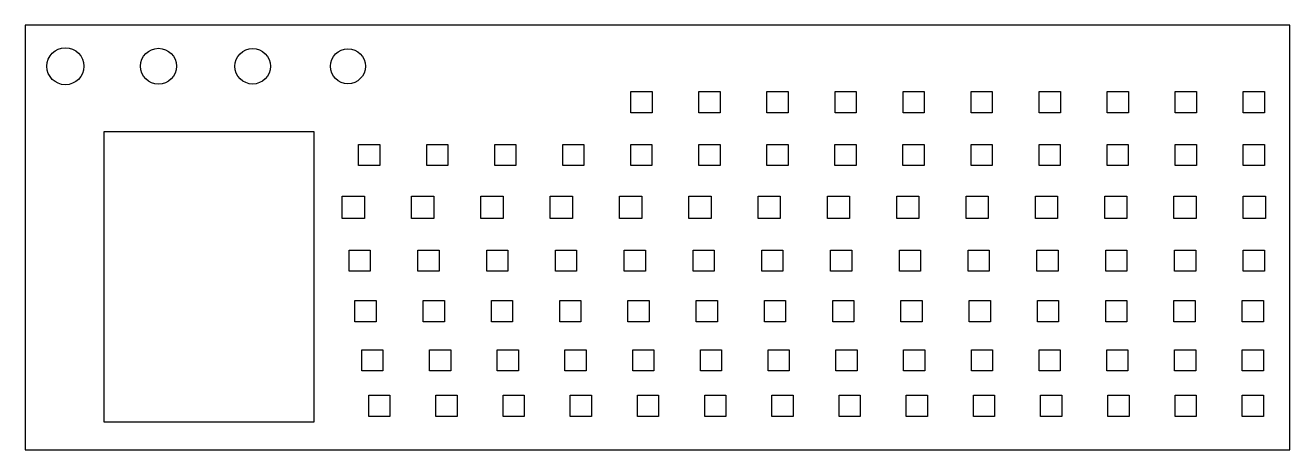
# Model space of a CAD drawing. Header units: inches. Extents: x -10 to 1.9, y -1.7 to 2.3.
import ezdxf

# ---------------------------------------------------------------- set-up
doc = ezdxf.new("R2010")
doc.units = ezdxf.units.IN
doc.layers.get('0').update_dxf_attribs({"linetype": 'CONTINUOUS'})

msp = doc.modelspace()

# ---------------------------------------------------------------- linework, layer by layer
for points in [[(-10, -1.715), (1.949, -1.715), (1.949, 2.3), (-10, 2.3)], [(-4.077, 1.473), (-4.277, 1.473), (-4.277, 1.673), (-4.077, 1.673)], [(-3.434, 1.473), (-3.634, 1.473), (-3.634, 1.673), (-3.434, 1.673)], [(-2.791, 1.473), (-2.991, 1.473), (-2.991, 1.673), (-2.791, 1.673)], [(-2.148, 1.473), (-2.348, 1.473), (-2.348, 1.673), (-2.148, 1.673)], [(-1.505, 1.473), (-1.705, 1.473), (-1.705, 1.673), (-1.505, 1.673)], [(-0.862, 1.473), (-1.062, 1.473), (-1.062, 1.673), (-0.862, 1.673)], [(-0.219, 1.473), (-0.419, 1.473), (-0.419, 1.673), (-0.219, 1.673)], [(0.424, 1.473), (0.224, 1.473), (0.224, 1.673), (0.424, 1.673)], [(1.067, 1.473), (0.867, 1.473), (0.867, 1.673), (1.067, 1.673)], [(1.51, 1.473), (1.51, 1.673), (1.71, 1.673), (1.71, 1.473)], [(-9.254, 1.294), (-7.274, 1.295), (-7.274, -1.455), (-9.254, -1.456)], [(-6.65, 1.173), (-6.65, 0.973), (-6.85, 0.973), (-6.85, 1.173)], [(-6.007, 1.173), (-6.007, 0.973), (-6.207, 0.973), (-6.207, 1.173)], [(-5.364, 1.173), (-5.364, 0.973), (-5.564, 0.973), (-5.564, 1.173)], [(-4.721, 1.173), (-4.721, 0.973), (-4.921, 0.973), (-4.921, 1.173)], [(-4.078, 1.173), (-4.078, 0.973), (-4.278, 0.973), (-4.278, 1.173)], [(-3.435, 1.173), (-3.435, 0.973), (-3.635, 0.973), (-3.635, 1.173)], [(-2.792, 1.173), (-2.792, 0.973), (-2.992, 0.973), (-2.992, 1.173)], [(-2.149, 1.173), (-2.149, 0.973), (-2.349, 0.973), (-2.349, 1.173)], [(-1.506, 1.173), (-1.506, 0.973), (-1.706, 0.973), (-1.706, 1.173)], [(-0.863, 1.173), (-0.863, 0.973), (-1.063, 0.973), (-1.063, 1.173)], [(-0.22, 1.173), (-0.22, 0.973), (-0.42, 0.973), (-0.42, 1.173)], [(0.423, 1.173), (0.423, 0.973), (0.223, 0.973), (0.223, 1.173)], [(1.067, 1.173), (1.067, 0.973), (0.867, 0.973), (0.867, 1.173)], [(1.71, 0.973), (1.51, 0.973), (1.51, 1.173), (1.71, 1.173)], [(-6.795, 0.473), (-7.005, 0.473), (-7.005, 0.683), (-6.795, 0.683)], [(-6.14, 0.473), (-6.35, 0.473), (-6.35, 0.683), (-6.14, 0.683)], [(-5.485, 0.473), (-5.695, 0.473), (-5.695, 0.683), (-5.485, 0.683)], [(-4.83, 0.473), (-5.04, 0.473), (-5.04, 0.683), (-4.83, 0.683)], [(-4.175, 0.473), (-4.385, 0.473), (-4.385, 0.683), (-4.175, 0.683)], [(-3.52, 0.473), (-3.73, 0.473), (-3.73, 0.683), (-3.52, 0.683)], [(-2.865, 0.473), (-3.075, 0.473), (-3.075, 0.683), (-2.865, 0.683)], [(-2.21, 0.473), (-2.42, 0.473), (-2.42, 0.683), (-2.21, 0.683)], [(-1.555, 0.473), (-1.765, 0.473), (-1.765, 0.683), (-1.555, 0.683)], [(-0.9, 0.473), (-1.11, 0.473), (-1.11, 0.683), (-0.9, 0.683)], [(-0.245, 0.473), (-0.455, 0.473), (-0.455, 0.683), (-0.245, 0.683)], [(0.41, 0.473), (0.2, 0.473), (0.2, 0.683), (0.41, 0.683)], [(1.065, 0.473), (0.855, 0.473), (0.855, 0.683), (1.065, 0.683)], [(1.72, 0.683), (1.72, 0.473), (1.51, 0.473), (1.51, 0.683)], [(-6.94, 0.173), (-6.74, 0.173), (-6.74, -0.027), (-6.94, -0.027)], [(-6.29, 0.173), (-6.09, 0.173), (-6.09, -0.027), (-6.29, -0.027)], [(-5.64, 0.173), (-5.44, 0.173), (-5.44, -0.027), (-5.64, -0.027)], [(-4.99, 0.173), (-4.79, 0.173), (-4.79, -0.027), (-4.99, -0.027)], [(-4.34, 0.173), (-4.14, 0.173), (-4.14, -0.027), (-4.34, -0.027)], [(-3.69, 0.173), (-3.49, 0.173), (-3.49, -0.027), (-3.69, -0.027)], [(-3.04, 0.173), (-2.84, 0.173), (-2.84, -0.027), (-3.04, -0.027)], [(-2.39, 0.173), (-2.19, 0.173), (-2.19, -0.027), (-2.39, -0.027)], [(-1.74, 0.173), (-1.54, 0.173), (-1.54, -0.027), (-1.74, -0.027)], [(-1.09, 0.173), (-0.89, 0.173), (-0.89, -0.027), (-1.09, -0.027)], [(-0.44, 0.173), (-0.24, 0.173), (-0.24, -0.027), (-0.44, -0.027)], [(0.21, 0.173), (0.41, 0.173), (0.41, -0.027), (0.21, -0.027)], [(0.86, 0.173), (1.06, 0.173), (1.06, -0.027), (0.86, -0.027)], [(1.51, 0.173), (1.71, 0.173), (1.71, -0.027), (1.51, -0.027)], [(-6.685, -0.304), (-6.685, -0.504), (-6.885, -0.504), (-6.885, -0.304)], [(-6.04, -0.304), (-6.04, -0.504), (-6.24, -0.504), (-6.24, -0.304)], [(-5.395, -0.304), (-5.395, -0.504), (-5.595, -0.504), (-5.595, -0.304)], [(-4.75, -0.304), (-4.75, -0.504), (-4.95, -0.504), (-4.95, -0.304)], [(-4.105, -0.304), (-4.105, -0.504), (-4.305, -0.504), (-4.305, -0.304)], [(-3.46, -0.304), (-3.46, -0.504), (-3.66, -0.504), (-3.66, -0.304)], [(-2.815, -0.304), (-2.815, -0.504), (-3.015, -0.504), (-3.015, -0.304)], [(-2.17, -0.304), (-2.17, -0.504), (-2.37, -0.504), (-2.37, -0.304)], [(-1.525, -0.304), (-1.525, -0.504), (-1.725, -0.504), (-1.725, -0.304)], [(-0.88, -0.304), (-0.88, -0.504), (-1.08, -0.504), (-1.08, -0.304)], [(-0.235, -0.304), (-0.235, -0.504), (-0.435, -0.504), (-0.435, -0.304)], [(0.41, -0.304), (0.41, -0.504), (0.21, -0.504), (0.21, -0.304)], [(1.055, -0.304), (1.055, -0.504), (0.855, -0.504), (0.855, -0.304)], [(1.5, -0.504), (1.5, -0.304), (1.7, -0.304), (1.7, -0.504)], [(-6.62, -0.77), (-6.62, -0.97), (-6.82, -0.97), (-6.82, -0.77)], [(-5.98, -0.77), (-5.98, -0.97), (-6.18, -0.97), (-6.18, -0.77)], [(-5.34, -0.77), (-5.34, -0.97), (-5.54, -0.97), (-5.54, -0.77)], [(-4.7, -0.77), (-4.7, -0.97), (-4.9, -0.97), (-4.9, -0.77)], [(-4.06, -0.77), (-4.06, -0.97), (-4.26, -0.97), (-4.26, -0.77)], [(-3.42, -0.77), (-3.42, -0.97), (-3.62, -0.97), (-3.62, -0.77)], [(-2.78, -0.77), (-2.78, -0.97), (-2.98, -0.97), (-2.98, -0.77)], [(-2.14, -0.77), (-2.14, -0.97), (-2.34, -0.97), (-2.34, -0.77)], [(-1.5, -0.77), (-1.5, -0.97), (-1.7, -0.97), (-1.7, -0.77)], [(-0.86, -0.77), (-0.86, -0.97), (-1.06, -0.97), (-1.06, -0.77)], [(-0.22, -0.77), (-0.22, -0.97), (-0.42, -0.97), (-0.42, -0.77)], [(0.42, -0.77), (0.42, -0.97), (0.22, -0.97), (0.22, -0.77)], [(1.06, -0.77), (1.06, -0.97), (0.86, -0.97), (0.86, -0.77)], [(1.7, -0.77), (1.7, -0.97), (1.5, -0.97), (1.5, -0.77)], [(-6.755, -1.4), (-6.755, -1.2), (-6.555, -1.2), (-6.555, -1.4)], [(-6.12, -1.4), (-6.12, -1.2), (-5.92, -1.2), (-5.92, -1.4)], [(-5.485, -1.4), (-5.485, -1.2), (-5.285, -1.2), (-5.285, -1.4)], [(-4.85, -1.4), (-4.85, -1.2), (-4.65, -1.2), (-4.65, -1.4)], [(-4.215, -1.4), (-4.215, -1.2), (-4.015, -1.2), (-4.015, -1.4)], [(-3.58, -1.4), (-3.58, -1.2), (-3.38, -1.2), (-3.38, -1.4)], [(-2.945, -1.4), (-2.945, -1.2), (-2.745, -1.2), (-2.745, -1.4)], [(-2.31, -1.4), (-2.31, -1.2), (-2.11, -1.2), (-2.11, -1.4)], [(-1.675, -1.4), (-1.675, -1.2), (-1.475, -1.2), (-1.475, -1.4)], [(-1.04, -1.4), (-1.04, -1.2), (-0.84, -1.2), (-0.84, -1.4)], [(-0.405, -1.4), (-0.405, -1.2), (-0.205, -1.2), (-0.205, -1.4)], [(0.23, -1.4), (0.23, -1.2), (0.43, -1.2), (0.43, -1.4)], [(0.865, -1.4), (0.865, -1.2), (1.065, -1.2), (1.065, -1.4)], [(1.5, -1.2), (1.7, -1.2), (1.7, -1.4), (1.5, -1.4)]]:
    msp.add_lwpolyline(points, close=True)
for centre, radius in [((-9.621, 1.912), 0.175), ((-8.741, 1.912), 0.17), ((-7.851, 1.912), 0.168), ((-6.951, 1.912), 0.165)]:
    msp.add_circle(centre, radius)

doc.saveas('drawing.dxf')
